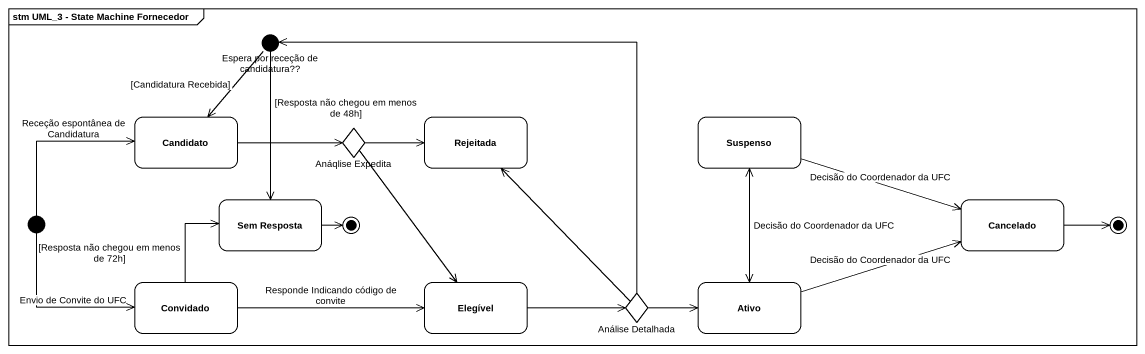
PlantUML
@startuml
mainframe stm UML_3 - State Machine Fornecedor
hide empty description
state "Espera por receção de candidatura??" as Espera_por_receção_de <<choice>>
state Candidato
state Rejeitada
state Suspenso
state "Anáqlise Expedita" as Anáqlise_Expedita <<choice>>
state "Sem Resposta" as Sem_Resposta
state Cancelado
state final1 <<end>>
state final2 <<end>>
state Convidado
state Elegível
state "Análise Detalhada" as Análise_Detalhada <<choice>>
state Ativo
[*] -right-> Candidato : Receção espontânea de Candidatura
[*] -right-> Convidado : Envio de Convite do UFC
Espera_por_receção_de --> Candidato : [Candidatura Recebida]
Espera_por_receção_de --> Sem_Resposta : [Resposta não chegou em menos de 48h]
Candidato -right-> Anáqlise_Expedita
Suspenso -right-> Cancelado : Decisão do Coordenador da UFC
Suspenso --> Ativo : Decisão do Coordenador da UFC
Anáqlise_Expedita -right-> Rejeitada
Anáqlise_Expedita --> Elegível
Sem_Resposta -right-> final1
Cancelado -right-> final2
Convidado -up-> Sem_Resposta : [Resposta não chegou em menos de 72h]
Convidado -right-> Elegível : Responde Indicando código de convite
Elegível -right-> Análise_Detalhada
Análise_Detalhada -up-> Espera_por_receção_de
Análise_Detalhada -up-> Rejeitada
Análise_Detalhada -right-> Ativo
Ativo -up-> Suspenso
Ativo -right-> Cancelado : Decisão do Coordenador da UFC
@enduml
